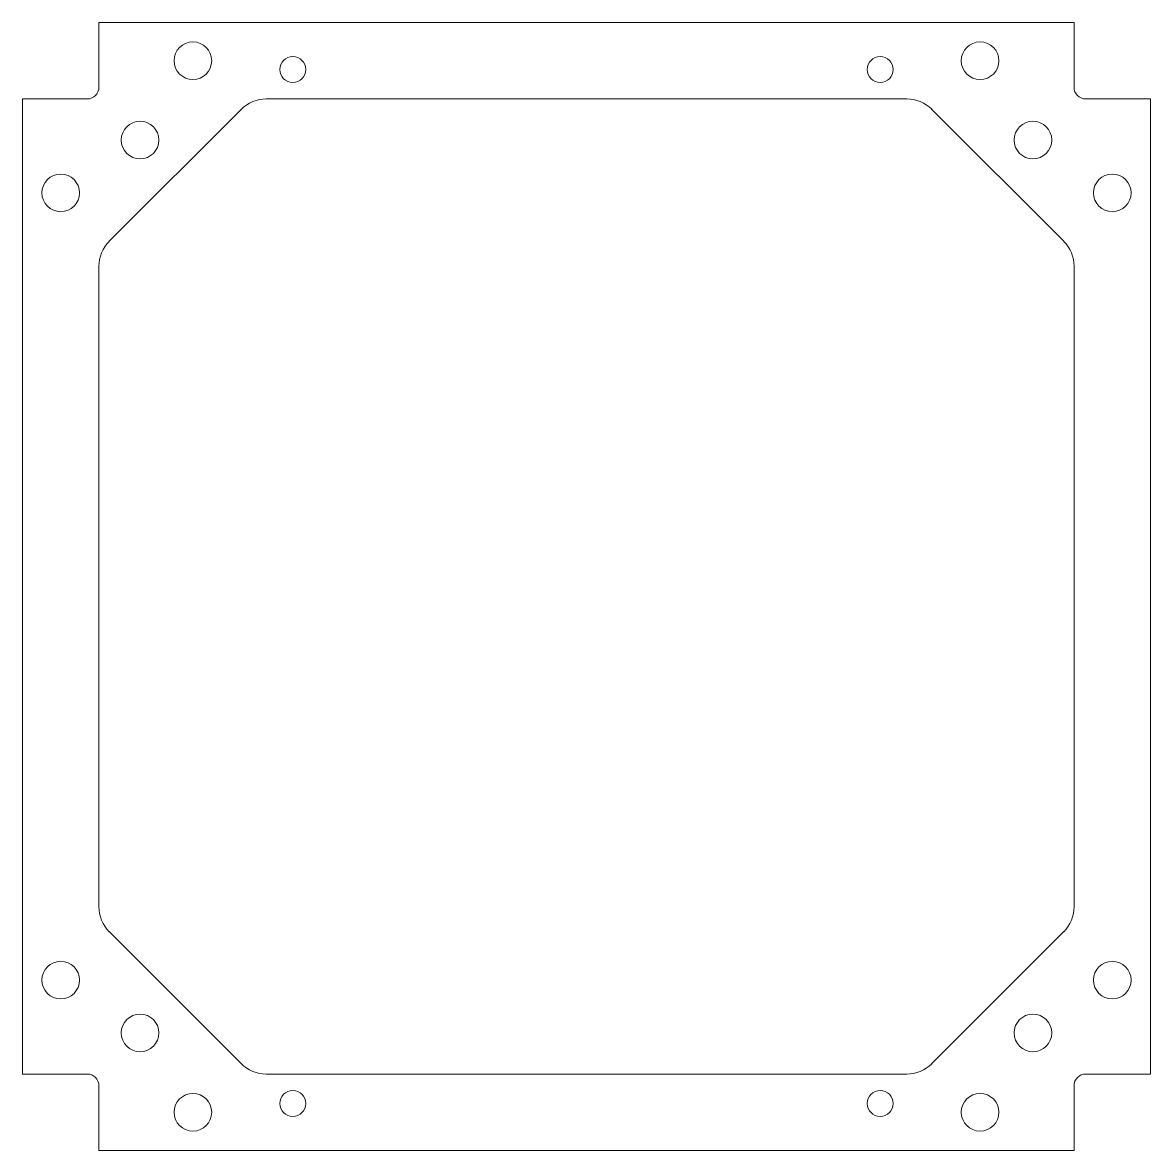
# Model space of a CAD drawing. Header units: millimetres. Extents: x -7.4 to 88.6, y -3 to 93.
import ezdxf

# ---------------------------------------------------------------- set-up
doc = ezdxf.new("R2010")
doc.units = ezdxf.units.MM

msp = doc.modelspace()

# ---------------------------------------------------------------- linework, layer by layer
at = {"color": 7, "linetype": 'Continuous', "lineweight": 15}
for p, q in [((-0.935, 87.452), (-0.935, 92.952)), ((-0.935, 92.952), (82.065, 92.952)), ((82.065, 92.952), (82.065, 87.452)), ((-7.435, 3.452), (-7.435, 86.452)), ((-7.435, 86.452), (-1.935, 86.452)), ((13.308, 86.452), (67.823, 86.452)), ((83.065, 86.452), (88.565, 86.452)), ((88.565, 86.452), (88.565, 3.452)), ((-0.056, 74.331), (11.187, 85.573)), ((69.944, 85.573), (81.187, 74.331)), ((-0.935, 17.694), (-0.935, 72.209)), ((82.065, 72.209), (82.065, 17.694)), ((11.187, 4.331), (-0.056, 15.573)), ((81.187, 15.573), (69.944, 4.331)), ((-1.935, 3.452), (-7.435, 3.452)), ((67.823, 3.452), (13.308, 3.452)), ((88.565, 3.452), (83.065, 3.452)), ((-0.935, -3.048), (-0.935, 2.452)), ((82.065, 2.452), (82.065, -3.048)), ((82.065, -3.048), (-0.935, -3.048))]:
    msp.add_line(p, q, dxfattribs=at)
for centre, radius in [((7.065, 89.702), 1.6), ((74.065, 89.702), 1.6), ((15.565, 88.952), 1.1), ((65.565, 88.952), 1.1), ((2.565, 82.952), 1.6), ((78.565, 82.952), 1.6), ((-4.185, 78.452), 1.6), ((85.315, 78.452), 1.6), ((-4.185, 11.452), 1.6), ((85.315, 11.452), 1.6), ((2.565, 6.952), 1.6), ((78.565, 6.952), 1.6), ((15.565, 0.952), 1.1), ((65.565, 0.952), 1.1), ((7.065, 0.202), 1.6), ((74.065, 0.202), 1.6)]:
    msp.add_circle(centre, radius, dxfattribs=at)
for centre, radius, start, end in [((-1.935, 87.452), 1, 270, 0), ((83.065, 87.452), 1, 180, 270), ((13.308, 83.452), 3, 90, 135), ((67.823, 83.452), 3, 45, 90), ((2.065, 72.209), 3, 135, 180), ((79.065, 72.209), 3, 0, 45), ((2.065, 17.694), 3, 180, 225), ((79.065, 17.694), 3, 315, 0), ((13.308, 6.452), 3, 225, 270), ((67.823, 6.452), 3, 270, 315), ((-1.935, 2.452), 1, 0, 90), ((83.065, 2.452), 1, 90, 180)]:
    msp.add_arc(centre, radius, start, end, dxfattribs=at)

doc.saveas('drawing.dxf')
